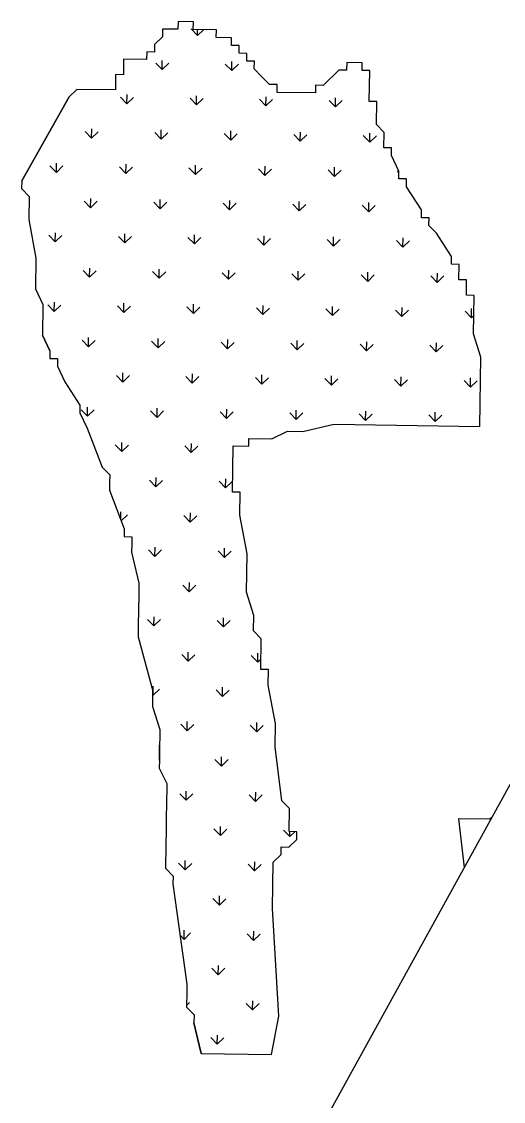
# Model space of a CAD drawing. Header units: metres. Extents: x 264475 to 267538, y 2142866 to 2145519.
# Drawn here: x 265332 to 265581, y 2143879 to 2144436 of the extents above; entities that cross this region are included whole.
import ezdxf

# ---------------------------------------------------------------- set-up
doc = ezdxf.new("R2010")
doc.units = ezdxf.units.M
doc.layers.add('MANGROOVES', color=112, linetype='Continuous')
doc.layers.add('village', color=3, linetype='Continuous')

msp = doc.modelspace()

# ---------------------------------------------------------------- linework, layer by layer
at = {"layer": 'MANGROOVES'}
for p, q in [((265412.57, 2144436.23), (265412.51, 2144432.25)), ((265420.52, 2144436.11), (265412.57, 2144436.23)), ((265420.46, 2144432.14), (265420.52, 2144436.11)), ((265404.56, 2144432.37), (265404.5, 2144428.4)), ((265412.51, 2144432.25), (265404.56, 2144432.37)), ((265432.39, 2144431.96), (265420.46, 2144432.14)), ((265432.33, 2144427.98), (265432.39, 2144431.96)), ((265400.47, 2144424.48), (265400.41, 2144420.51)), ((265404.5, 2144428.4), (265400.47, 2144424.48)), ((265440.28, 2144427.87), (265432.33, 2144427.98)), ((265440.22, 2144423.89), (265440.28, 2144427.87)), ((265444.19, 2144423.83), (265440.22, 2144423.89)), ((265444.14, 2144419.86), (265444.19, 2144423.83)), ((265396.44, 2144420.56), (265396.38, 2144416.59)), ((265400.41, 2144420.51), (265396.44, 2144420.56)), ((265448.11, 2144419.8), (265444.14, 2144419.86)), ((265448.05, 2144415.82), (265448.11, 2144419.8)), ((265384.45, 2144416.77), (265384.33, 2144408.81)), ((265396.38, 2144416.59), (265384.45, 2144416.77)), ((265452.03, 2144415.76), (265448.05, 2144415.82)), ((265451.97, 2144411.79), (265452.03, 2144415.76)), ((265499.73, 2144415.06), (265499.67, 2144411.08)), ((265507.67, 2144414.94), (265499.73, 2144415.06)), ((265507.62, 2144410.96), (265507.67, 2144414.94)), ((265380.36, 2144408.87), (265380.24, 2144400.92)), ((265384.33, 2144408.81), (265380.36, 2144408.87)), ((265455.88, 2144407.75), (265451.97, 2144411.79)), ((265459.8, 2144403.72), (265455.88, 2144407.75)), ((265495.69, 2144411.14), (265487.62, 2144403.31)), ((265499.67, 2144411.08), (265495.69, 2144411.14)), ((265511.59, 2144410.9), (265507.62, 2144410.96)), ((265511.35, 2144395), (265511.59, 2144410.9)), ((265463.77, 2144403.66), (265459.8, 2144403.72)), ((265463.71, 2144399.68), (265463.77, 2144403.66)), ((265483.65, 2144403.36), (265483.59, 2144399.39)), ((265487.62, 2144403.31), (265483.65, 2144403.36)), ((265331.84, 2144353.92), (265356.33, 2144397.3)), ((265356.33, 2144397.3), (265331.84, 2144353.92)), ((265360.37, 2144401.22), (265356.33, 2144397.3)), ((265380.24, 2144400.92), (265360.37, 2144401.22)), ((265483.59, 2144399.39), (265463.71, 2144399.68)), ((265515.33, 2144394.94), (265511.35, 2144395)), ((265515.15, 2144383.01), (265515.33, 2144394.94)), ((265519.07, 2144378.98), (265515.15, 2144383.01)), ((265518.95, 2144371.03), (265519.07, 2144378.98)), ((265522.93, 2144370.97), (265518.95, 2144371.03)), ((265522.87, 2144366.99), (265522.93, 2144370.97)), ((265526.72, 2144358.98), (265522.87, 2144366.99)), ((265526.66, 2144355.01), (265526.72, 2144358.98)), ((265331.84, 2144353.92), (265331.78, 2144349.95)), ((265530.64, 2144354.95), (265526.66, 2144355.01)), ((265530.58, 2144350.97), (265530.64, 2144354.95)), ((265331.78, 2144349.95), (265335.69, 2144345.91)), ((265335.69, 2144345.91), (265335.52, 2144333.99)), ((265538.35, 2144338.93), (265530.58, 2144350.97)), ((265538.29, 2144334.95), (265538.35, 2144338.93)), ((265542.27, 2144334.9), (265538.29, 2144334.95)), ((265542.21, 2144330.92), (265542.27, 2144334.9)), ((265335.52, 2144333.99), (265339.2, 2144314.05)), ((265546.13, 2144326.89), (265542.21, 2144330.92)), ((265553.9, 2144314.84), (265546.13, 2144326.89)), ((265339.2, 2144314.05), (265338.96, 2144298.15)), ((265553.84, 2144310.87), (265553.9, 2144314.84)), ((265557.81, 2144310.81), (265553.84, 2144310.87)), ((265557.7, 2144302.86), (265557.81, 2144310.81)), ((265561.67, 2144302.8), (265557.7, 2144302.86)), ((265561.55, 2144294.85), (265561.67, 2144302.8)), ((265338.96, 2144298.15), (265342.82, 2144290.14)), ((265342.82, 2144290.14), (265342.58, 2144274.24)), ((265565.53, 2144294.79), (265561.55, 2144294.85)), ((265565.23, 2144274.91), (265565.53, 2144294.79)), ((265346.44, 2144266.23), (265342.58, 2144274.24)), ((265342.58, 2144274.24), (265346.44, 2144266.23)), ((265569.03, 2144262.92), (265565.23, 2144274.91)), ((265346.44, 2144266.23), (265346.38, 2144262.25)), ((265346.38, 2144262.25), (265350.35, 2144262.19)), ((265350.35, 2144262.19), (265350.29, 2144258.22)), ((265568.5, 2144227.14), (265569.03, 2144262.92)), ((265350.29, 2144258.22), (265354.15, 2144250.21)), ((265354.15, 2144250.21), (265361.92, 2144238.16)), ((265361.92, 2144238.16), (265361.86, 2144234.19)), ((265361.86, 2144234.19), (265365.72, 2144226.18)), ((265365.72, 2144226.18), (265373.38, 2144206.18)), ((265461.06, 2144220.78), (265469.07, 2144224.64)), ((265469.07, 2144224.64), (265477.02, 2144224.52)), ((265477.02, 2144224.52), (265492.98, 2144228.26)), ((265492.98, 2144228.26), (265568.5, 2144227.14)), ((265449.08, 2144216.99), (265449.14, 2144220.96)), ((265449.14, 2144220.96), (265461.06, 2144220.78)), ((265440.77, 2144193.25), (265441.13, 2144217.1)), ((265441.13, 2144217.1), (265449.08, 2144216.99)), ((265373.38, 2144206.18), (265377.29, 2144202.15)), ((265377.29, 2144202.15), (265377.23, 2144198.17)), ((265377.23, 2144198.17), (265377.17, 2144194.19)), ((265377.17, 2144194.19), (265384.83, 2144174.2)), ((265444.75, 2144193.19), (265440.77, 2144193.25)), ((265444.57, 2144181.27), (265444.75, 2144193.19)), ((265448.25, 2144161.33), (265444.57, 2144181.27)), ((265384.83, 2144174.2), (265384.77, 2144170.22)), ((265384.77, 2144170.22), (265388.75, 2144170.16)), ((265388.75, 2144170.16), (265388.69, 2144166.19)), ((265388.69, 2144166.19), (265388.63, 2144162.21)), ((265388.63, 2144162.21), (265392.37, 2144146.25)), ((265447.96, 2144141.45), (265448.25, 2144161.33)), ((265392.37, 2144146.25), (265392.31, 2144142.28)), ((265392.31, 2144142.28), (265392.25, 2144138.3)), ((265451.75, 2144129.47), (265447.96, 2144141.45)), ((265392.19, 2144134.33), (265392.13, 2144130.35)), ((265392.25, 2144138.3), (265392.19, 2144134.33)), ((265392.13, 2144130.35), (265392.07, 2144126.37)), ((265451.64, 2144121.51), (265451.75, 2144129.47)), ((265392.07, 2144126.37), (265392.01, 2144122.4)), ((265392.01, 2144122.4), (265391.95, 2144118.42)), ((265391.95, 2144118.42), (265399.49, 2144090.48)), ((265455.55, 2144117.48), (265451.64, 2144121.51)), ((265455.32, 2144101.58), (265455.55, 2144117.48)), ((265459.29, 2144101.52), (265455.32, 2144101.58)), ((265459.17, 2144093.57), (265459.29, 2144101.52)), ((265399.49, 2144090.48), (265399.43, 2144086.5)), ((265462.85, 2144073.63), (265459.17, 2144093.57)), ((265399.43, 2144086.5), (265399.37, 2144082.53)), ((265399.37, 2144082.53), (265403.17, 2144070.54)), ((265462.68, 2144061.7), (265462.85, 2144073.63)), ((265403.17, 2144070.54), (265403.11, 2144066.56)), ((265402.93, 2144054.64), (265403.05, 2144062.59)), ((265403.05, 2144062.59), (265402.93, 2144054.64)), ((265403.11, 2144066.56), (265403.05, 2144062.59)), ((265466.24, 2144033.82), (265462.68, 2144061.7)), ((265402.93, 2144054.64), (265402.88, 2144050.66)), ((265402.88, 2144050.66), (265406.73, 2144042.65)), ((265406.73, 2144042.65), (265406.55, 2144030.73)), ((265470.15, 2144029.78), (265466.24, 2144033.82)), ((265406.55, 2144030.73), (265406.5, 2144026.75)), ((265469.98, 2144017.86), (265470.15, 2144029.78)), ((265406.44, 2144022.77), (265406.38, 2144018.8)), ((265406.5, 2144026.75), (265406.44, 2144022.77)), ((265573.44, 2144024.27), (265557.54, 2144024.51)), ((265557.54, 2144024.51), (265560.32, 2143999.27)), ((265574.46, 2144024.93), (265573.44, 2144024.27)), ((265406.38, 2144018.8), (265406.26, 2144010.85)), ((265473.95, 2144017.8), (265469.98, 2144017.86)), ((265473.89, 2144013.82), (265473.95, 2144017.8)), ((265469.86, 2144009.9), (265473.89, 2144013.82)), ((265406.2, 2144006.87), (265406.14, 2144002.9)), ((265406.26, 2144010.85), (265406.2, 2144006.87)), ((265461.79, 2144002.07), (265465.82, 2144005.99)), ((265465.82, 2144005.99), (265465.88, 2144009.96)), ((265465.88, 2144009.96), (265469.86, 2144009.9)), ((265406.14, 2144002.9), (265406.08, 2143998.92)), ((265461.44, 2143978.22), (265461.79, 2144002.07)), ((265406.08, 2143998.92), (265410, 2143994.89)), ((265410, 2143994.89), (265409.94, 2143990.91)), ((265409.94, 2143990.91), (265417.12, 2143939.11)), ((265464.59, 2143922.5), (265461.44, 2143978.22)), ((265417.12, 2143939.11), (265417.06, 2143935.14)), ((265417.06, 2143935.14), (265416.95, 2143927.18)), ((265416.95, 2143927.18), (265420.86, 2143923.15)), ((265420.86, 2143923.15), (265420.8, 2143919.17)), ((265460.84, 2143902.67), (265464.59, 2143922.5)), ((265460.84, 2143902.67), (265464.59, 2143922.5)), ((265424.54, 2143903.21), (265420.8, 2143919.17)), ((265420.8, 2143919.17), (265424.54, 2143903.21)), ((265424.54, 2143903.21), (265460.84, 2143902.67))]:
    msp.add_line(p, q, dxfattribs=at)
at = {"layer": 'MANGROOVES', "linetype": 'Continuous'}
for p, q in [((265422.63, 2144429.11), (265419.31, 2144432.53)), ((265422.63, 2144429.11), (265422.67, 2144432.1)), ((265422.63, 2144429.11), (265425.66, 2144432.06)), ((265404.4, 2144411.42), (265401.08, 2144414.84)), ((265404.4, 2144411.42), (265404.47, 2144416.18)), ((265404.4, 2144411.42), (265407.82, 2144414.74)), ((265440.32, 2144410.89), (265437, 2144414.3)), ((265440.32, 2144410.89), (265440.39, 2144415.65)), ((265440.32, 2144410.89), (265443.74, 2144414.2)), ((265511.58, 2144410.41), (265511.09, 2144410.91)), ((265386.18, 2144393.73), (265382.86, 2144397.14)), ((265386.18, 2144393.73), (265386.25, 2144398.49)), ((265386.18, 2144393.73), (265389.59, 2144397.04)), ((265422.09, 2144393.19), (265418.78, 2144396.61)), ((265422.09, 2144393.19), (265422.16, 2144397.96)), ((265422.09, 2144393.19), (265425.51, 2144396.51)), ((265458.01, 2144392.66), (265454.69, 2144396.08)), ((265458.01, 2144392.66), (265458.08, 2144397.42)), ((265458.01, 2144392.66), (265461.43, 2144395.98)), ((265493.93, 2144392.13), (265494, 2144396.89)), ((265493.93, 2144392.13), (265490.61, 2144395.55)), ((265493.93, 2144392.13), (265497.34, 2144395.45)), ((265367.95, 2144376.03), (265364.63, 2144379.45)), ((265367.95, 2144376.03), (265368.02, 2144380.8)), ((265367.95, 2144376.03), (265371.37, 2144379.35)), ((265403.87, 2144375.5), (265403.94, 2144380.26)), ((265439.79, 2144374.97), (265439.86, 2144379.73)), ((265475.7, 2144374.44), (265475.77, 2144379.2)), ((265403.87, 2144375.5), (265400.55, 2144378.92)), ((265403.87, 2144375.5), (265407.29, 2144378.82)), ((265439.79, 2144374.97), (265436.47, 2144378.39)), ((265439.79, 2144374.97), (265443.2, 2144378.29)), ((265475.7, 2144374.44), (265472.39, 2144377.85)), ((265475.7, 2144374.44), (265479.12, 2144377.75)), ((265511.62, 2144373.9), (265508.3, 2144377.32)), ((265511.62, 2144373.9), (265511.69, 2144378.66)), ((265511.62, 2144373.9), (265515.04, 2144377.22)), ((265349.73, 2144358.34), (265349.8, 2144363.1)), ((265385.64, 2144357.81), (265385.71, 2144362.57)), ((265349.73, 2144358.34), (265346.41, 2144361.76)), ((265349.73, 2144358.34), (265353.14, 2144361.66)), ((265385.64, 2144357.81), (265382.33, 2144361.23)), ((265385.64, 2144357.81), (265389.06, 2144361.13)), ((265421.56, 2144357.28), (265418.24, 2144360.69)), ((265421.56, 2144357.28), (265421.63, 2144362.04)), ((265421.56, 2144357.28), (265424.98, 2144360.59)), ((265457.48, 2144356.74), (265454.16, 2144360.16)), ((265457.48, 2144356.74), (265457.55, 2144361.51)), ((265457.48, 2144356.74), (265460.89, 2144360.06)), ((265493.39, 2144356.21), (265490.08, 2144359.63)), ((265493.39, 2144356.21), (265493.46, 2144360.97)), ((265493.39, 2144356.21), (265496.81, 2144359.53)), ((265526.71, 2144358.35), (265525.99, 2144359.1)), ((265367.42, 2144340.12), (265364.1, 2144343.53)), ((265367.42, 2144340.12), (265367.49, 2144344.88)), ((265367.42, 2144340.12), (265370.84, 2144343.44)), ((265403.34, 2144339.58), (265400.02, 2144343)), ((265403.34, 2144339.58), (265403.41, 2144344.35)), ((265403.34, 2144339.58), (265406.75, 2144342.9)), ((265439.25, 2144339.05), (265435.93, 2144342.47)), ((265439.25, 2144339.05), (265439.32, 2144343.81)), ((265439.25, 2144339.05), (265442.67, 2144342.37)), ((265475.17, 2144338.52), (265471.85, 2144341.94)), ((265475.17, 2144338.52), (265475.24, 2144343.28)), ((265475.17, 2144338.52), (265478.59, 2144341.84)), ((265511.09, 2144337.99), (265507.77, 2144341.4)), ((265511.09, 2144337.99), (265511.16, 2144342.75)), ((265511.09, 2144337.99), (265514.5, 2144341.3)), ((265349.19, 2144322.43), (265345.88, 2144325.84)), ((265349.19, 2144322.43), (265349.26, 2144327.19)), ((265349.19, 2144322.43), (265352.61, 2144325.74)), ((265385.11, 2144321.89), (265381.79, 2144325.31)), ((265385.11, 2144321.89), (265385.18, 2144326.65)), ((265385.11, 2144321.89), (265388.53, 2144325.21)), ((265421.03, 2144321.36), (265417.71, 2144324.78)), ((265421.03, 2144321.36), (265421.1, 2144326.12)), ((265421.03, 2144321.36), (265424.44, 2144324.68)), ((265456.94, 2144320.83), (265453.63, 2144324.24)), ((265456.94, 2144320.83), (265457.01, 2144325.59)), ((265456.94, 2144320.83), (265460.36, 2144324.14)), ((265492.86, 2144320.29), (265489.54, 2144323.71)), ((265492.86, 2144320.29), (265492.93, 2144325.06)), ((265492.86, 2144320.29), (265496.28, 2144323.61)), ((265528.78, 2144319.76), (265528.85, 2144324.52)), ((265528.78, 2144319.76), (265525.46, 2144323.18)), ((265528.78, 2144319.76), (265532.2, 2144323.08)), ((265366.89, 2144304.2), (265363.57, 2144307.62)), ((265366.89, 2144304.2), (265366.96, 2144308.96)), ((265366.89, 2144304.2), (265370.3, 2144307.52)), ((265402.8, 2144303.67), (265399.48, 2144307.08)), ((265402.8, 2144303.67), (265402.87, 2144308.43)), ((265402.8, 2144303.67), (265406.22, 2144306.98)), ((265438.72, 2144303.13), (265435.4, 2144306.55)), ((265438.72, 2144303.13), (265438.79, 2144307.9)), ((265474.64, 2144302.6), (265474.71, 2144307.36)), ((265510.55, 2144302.07), (265510.62, 2144306.83)), ((265438.72, 2144303.13), (265442.14, 2144306.45)), ((265474.64, 2144302.6), (265471.32, 2144306.02)), ((265474.64, 2144302.6), (265478.05, 2144305.92)), ((265510.55, 2144302.07), (265507.24, 2144305.49)), ((265510.55, 2144302.07), (265513.97, 2144305.39)), ((265546.47, 2144301.54), (265543.15, 2144304.95)), ((265546.47, 2144301.54), (265546.54, 2144306.3)), ((265546.47, 2144301.54), (265549.89, 2144304.85)), ((265348.66, 2144286.51), (265345.34, 2144289.93)), ((265348.66, 2144286.51), (265348.73, 2144291.27)), ((265348.66, 2144286.51), (265352.08, 2144289.83)), ((265384.58, 2144285.98), (265384.65, 2144290.74)), ((265420.49, 2144285.44), (265420.56, 2144290.2)), ((265384.58, 2144285.98), (265381.26, 2144289.39)), ((265384.58, 2144285.98), (265387.99, 2144289.29)), ((265420.49, 2144285.44), (265417.18, 2144288.86)), ((265420.49, 2144285.44), (265423.91, 2144288.76)), ((265456.41, 2144284.91), (265453.09, 2144288.33)), ((265456.41, 2144284.91), (265456.48, 2144289.67)), ((265456.41, 2144284.91), (265459.83, 2144288.23)), ((265492.33, 2144284.38), (265489.01, 2144287.79)), ((265492.33, 2144284.38), (265492.4, 2144289.14)), ((265492.33, 2144284.38), (265495.75, 2144287.69)), ((265528.25, 2144283.84), (265524.93, 2144287.26)), ((265528.25, 2144283.84), (265528.32, 2144288.61)), ((265528.25, 2144283.84), (265531.66, 2144287.16)), ((265564.16, 2144283.31), (265560.85, 2144286.73)), ((265564.16, 2144283.31), (265564.23, 2144288.07)), ((265564.16, 2144283.31), (265565.38, 2144284.49)), ((265366.35, 2144268.28), (265363.03, 2144271.7)), ((265366.35, 2144268.28), (265366.42, 2144273.05)), ((265366.35, 2144268.28), (265369.77, 2144271.6)), ((265402.27, 2144267.75), (265398.95, 2144271.17)), ((265402.27, 2144267.75), (265402.34, 2144272.51)), ((265402.27, 2144267.75), (265405.69, 2144271.07)), ((265438.19, 2144267.22), (265434.87, 2144270.63)), ((265438.19, 2144267.22), (265438.26, 2144271.98)), ((265438.19, 2144267.22), (265441.6, 2144270.53)), ((265474.1, 2144266.68), (265470.79, 2144270.1)), ((265474.1, 2144266.68), (265474.17, 2144271.45)), ((265474.1, 2144266.68), (265477.52, 2144270)), ((265510.02, 2144266.15), (265506.7, 2144269.57)), ((265510.02, 2144266.15), (265510.09, 2144270.91)), ((265510.02, 2144266.15), (265513.44, 2144269.47)), ((265545.94, 2144265.62), (265542.62, 2144269.04)), ((265545.94, 2144265.62), (265546.01, 2144270.38)), ((265545.94, 2144265.62), (265549.35, 2144268.94)), ((265384.04, 2144250.06), (265380.73, 2144253.48)), ((265384.04, 2144250.06), (265384.11, 2144254.82)), ((265384.04, 2144250.06), (265387.46, 2144253.38)), ((265419.96, 2144249.53), (265416.64, 2144252.94)), ((265419.96, 2144249.53), (265420.03, 2144254.29)), ((265419.96, 2144249.53), (265423.38, 2144252.84)), ((265455.88, 2144248.99), (265452.56, 2144252.41)), ((265455.88, 2144248.99), (265455.95, 2144253.75)), ((265455.88, 2144248.99), (265459.3, 2144252.31)), ((265491.8, 2144248.46), (265488.48, 2144251.88)), ((265491.8, 2144248.46), (265491.87, 2144253.22)), ((265491.8, 2144248.46), (265495.21, 2144251.78)), ((265527.71, 2144247.93), (265524.4, 2144251.34)), ((265527.71, 2144247.93), (265527.78, 2144252.69)), ((265527.71, 2144247.93), (265531.13, 2144251.24)), ((265563.63, 2144247.39), (265560.31, 2144250.81)), ((265563.63, 2144247.39), (265563.7, 2144252.16)), ((265563.63, 2144247.39), (265567.05, 2144250.71)), ((265365.82, 2144232.37), (265362.5, 2144235.78)), ((265365.82, 2144232.37), (265365.89, 2144237.13)), ((265365.82, 2144232.37), (265369.24, 2144235.68)), ((265401.74, 2144231.83), (265398.42, 2144235.25)), ((265401.74, 2144231.83), (265401.81, 2144236.6)), ((265401.74, 2144231.83), (265405.15, 2144235.15)), ((265437.65, 2144231.3), (265434.34, 2144234.72)), ((265437.65, 2144231.3), (265437.72, 2144236.06)), ((265437.65, 2144231.3), (265441.07, 2144234.62)), ((265473.57, 2144230.77), (265470.25, 2144234.18)), ((265473.57, 2144230.77), (265473.64, 2144235.53)), ((265473.57, 2144230.77), (265476.99, 2144234.08)), ((265509.49, 2144230.23), (265509.56, 2144235)), ((265545.4, 2144229.7), (265545.48, 2144234.46)), ((265509.49, 2144230.23), (265506.17, 2144233.65)), ((265509.49, 2144230.23), (265512.9, 2144233.55)), ((265545.4, 2144229.7), (265542.09, 2144233.12)), ((265545.4, 2144229.7), (265548.82, 2144233.02)), ((265383.51, 2144214.14), (265380.19, 2144217.56)), ((265383.51, 2144214.14), (265383.58, 2144218.9)), ((265383.51, 2144214.14), (265386.93, 2144217.46)), ((265419.43, 2144213.61), (265419.5, 2144218.37)), ((265419.43, 2144213.61), (265416.11, 2144217.03)), ((265419.43, 2144213.61), (265422.85, 2144216.93)), ((265401.2, 2144195.92), (265401.27, 2144200.68)), ((265401.2, 2144195.92), (265397.89, 2144199.33)), ((265401.2, 2144195.92), (265404.62, 2144199.23)), ((265437.12, 2144195.38), (265433.8, 2144198.8)), ((265437.12, 2144195.38), (265437.19, 2144200.15)), ((265437.12, 2144195.38), (265440.54, 2144198.7)), ((265382.99, 2144179), (265383.05, 2144182.99)), ((265383.2, 2144178.44), (265386.4, 2144181.54)), ((265418.9, 2144177.69), (265415.58, 2144181.11)), ((265418.9, 2144177.69), (265418.97, 2144182.45)), ((265418.9, 2144177.69), (265422.31, 2144181.01)), ((265400.67, 2144160), (265397.35, 2144163.42)), ((265400.67, 2144160), (265400.74, 2144164.76)), ((265400.67, 2144160), (265404.09, 2144163.32)), ((265436.59, 2144159.47), (265433.27, 2144162.88)), ((265436.59, 2144159.47), (265436.66, 2144164.23)), ((265436.59, 2144159.47), (265440, 2144162.78)), ((265418.36, 2144141.77), (265415.05, 2144145.19)), ((265418.36, 2144141.77), (265418.43, 2144146.54)), ((265418.36, 2144141.77), (265421.78, 2144145.09)), ((265400.14, 2144124.08), (265400.21, 2144128.84)), ((265436.05, 2144123.55), (265436.13, 2144128.31)), ((265400.14, 2144124.08), (265396.82, 2144127.5)), ((265400.14, 2144124.08), (265403.55, 2144127.4)), ((265436.05, 2144123.55), (265432.74, 2144126.97)), ((265436.05, 2144123.55), (265439.47, 2144126.87)), ((265417.83, 2144105.86), (265414.51, 2144109.27)), ((265417.83, 2144105.86), (265417.9, 2144110.62)), ((265417.83, 2144105.86), (265421.25, 2144109.17)), ((265453.75, 2144105.32), (265450.43, 2144108.74)), ((265453.75, 2144105.32), (265453.82, 2144110.09)), ((265453.75, 2144105.32), (265455.4, 2144106.92)), ((265399.6, 2144088.17), (265399.68, 2144092.93)), ((265399.6, 2144088.17), (265403.02, 2144091.48)), ((265435.52, 2144087.63), (265432.2, 2144091.05)), ((265435.52, 2144087.63), (265435.59, 2144092.39)), ((265435.52, 2144087.63), (265438.94, 2144090.95)), ((265399.6, 2144088.17), (265399.46, 2144088.32)), ((265417.3, 2144069.94), (265413.98, 2144073.36)), ((265417.3, 2144069.94), (265417.37, 2144074.7)), ((265417.3, 2144069.94), (265420.71, 2144073.26)), ((265453.21, 2144069.41), (265449.9, 2144072.82)), ((265453.21, 2144069.41), (265453.28, 2144074.17)), ((265453.21, 2144069.41), (265456.63, 2144072.72)), ((265434.99, 2144051.72), (265435.06, 2144056.48)), ((265434.99, 2144051.72), (265431.67, 2144055.13)), ((265434.99, 2144051.72), (265438.41, 2144055.03)), ((265416.76, 2144034.02), (265413.45, 2144037.44)), ((265416.76, 2144034.02), (265416.83, 2144038.78)), ((265416.76, 2144034.02), (265420.18, 2144037.34)), ((265452.68, 2144033.49), (265449.36, 2144036.91)), ((265452.68, 2144033.49), (265452.75, 2144038.25)), ((265452.68, 2144033.49), (265456.1, 2144036.81)), ((265434.46, 2144015.8), (265431.14, 2144019.22)), ((265434.46, 2144015.8), (265434.53, 2144020.56)), ((265434.46, 2144015.8), (265437.87, 2144019.12)), ((265470.37, 2144015.27), (265467.06, 2144018.68)), ((265470.37, 2144015.26), (265470.41, 2144017.85)), ((265470.37, 2144015.27), (265472.99, 2144017.81)), ((265416.23, 2143998.11), (265412.91, 2144001.52)), ((265416.23, 2143998.11), (265416.3, 2144002.87)), ((265416.23, 2143998.11), (265419.65, 2144001.42)), ((265452.15, 2143997.57), (265448.83, 2144000.99)), ((265452.15, 2143997.57), (265452.22, 2144002.33)), ((265452.15, 2143997.57), (265455.56, 2144000.89)), ((265433.92, 2143979.88), (265430.61, 2143983.3)), ((265433.92, 2143979.88), (265433.99, 2143984.64)), ((265433.92, 2143979.88), (265437.34, 2143983.2)), ((265415.7, 2143962.19), (265415.77, 2143966.95)), ((265451.61, 2143961.66), (265451.69, 2143966.42)), ((265415.7, 2143962.19), (265413.63, 2143964.32)), ((265415.7, 2143962.19), (265419.11, 2143965.51)), ((265451.61, 2143961.66), (265448.3, 2143965.07)), ((265451.61, 2143961.66), (265455.03, 2143964.97)), ((265433.39, 2143943.96), (265430.07, 2143947.38)), ((265433.39, 2143943.96), (265433.46, 2143948.73)), ((265433.39, 2143943.96), (265436.81, 2143947.28)), ((265416.96, 2143928.01), (265418.58, 2143929.59)), ((265451.08, 2143925.74), (265447.76, 2143929.16)), ((265451.08, 2143925.74), (265451.15, 2143930.5)), ((265451.08, 2143925.74), (265454.5, 2143929.06)), ((265432.86, 2143908.05), (265429.54, 2143911.46)), ((265432.86, 2143908.05), (265432.93, 2143912.81)), ((265432.86, 2143908.05), (265436.27, 2143911.36))]:
    msp.add_line(p, q, dxfattribs=at)
at = {"layer": 'village'}
msp.add_line((265658.28, 2144176.99), (265460.86, 2143818.85), dxfattribs=at)

doc.saveas('drawing.dxf')
